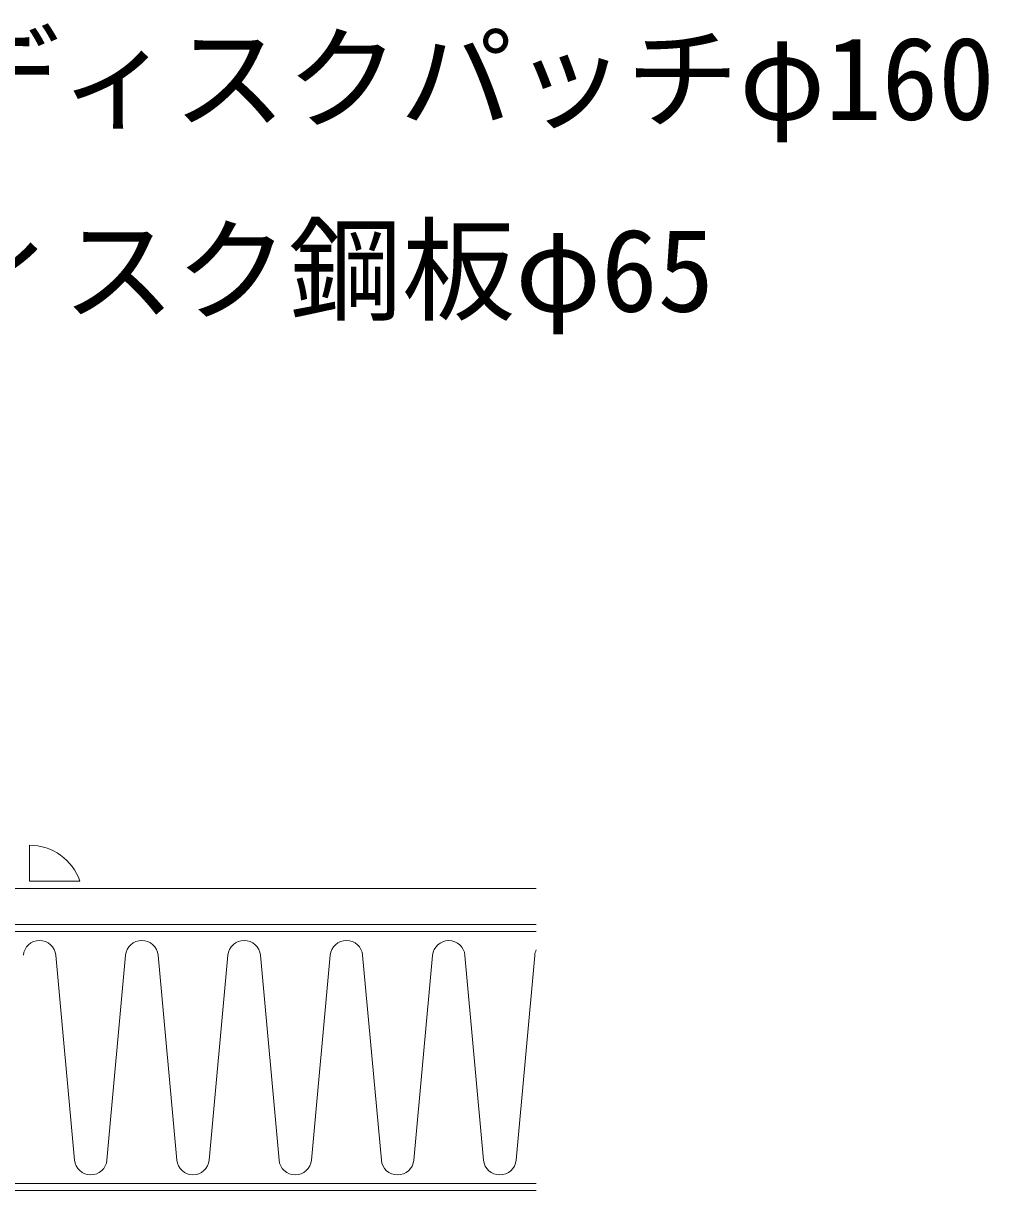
# Model space of a CAD drawing. Units: millimetres, scale not verified. Extents: x -840 to 840, y -594 to 594.
# Drawn here: x 558.2 to 692.4, y -198.5 to -36.2 of the extents above; entities that cross this region are included whole.
import ezdxf
from ezdxf.enums import TextEntityAlignment as Align

# ---------------------------------------------------------------- set-up
doc = ezdxf.new("R2010")
doc.units = ezdxf.units.MM
doc.header["$LTSCALE"] = 2
for name, color, linetype, lineweight in [('0-2_文字', 5, 'Continuous', 9), ('0-6_躯体', 7, 'Continuous', 9), ('0-9_断熱材', 4, 'Continuous', 9), ('0-C_IBリキッド', 7, 'Continuous', 9), ('0-D_IBｼｰﾄ', 7, 'Continuous', 9)]:
    doc.layers.add(name, color=color, linetype=linetype, lineweight=lineweight)
doc.styles.add('ＭＳ ゴシック', font='')
doc.styles.get('ＭＳ ゴシック').set_extended_font_data('MS Gothic')

msp = doc.modelspace()

# ---------------------------------------------------------------- linework, layer by layer
at = {"layer": '0-6_躯体'}
msp.add_line((-330.515, -198.454), (629.485, -198.454), dxfattribs=at)
at = {"layer": '0-9_断熱材'}
for p, q in [((562.714, -165.73), (565.315, -194.199)), ((572.423, -165.741), (569.822, -194.21)), ((576.93, -165.741), (579.53, -194.21)), ((586.638, -165.741), (584.037, -194.21)), ((591.145, -165.741), (593.745, -194.21)), ((600.852, -165.741), (598.252, -194.21)), ((605.359, -165.741), (607.96, -194.21)), ((615.068, -165.751), (612.468, -194.22)), ((619.575, -165.751), (622.175, -194.22)), ((629.283, -165.751), (626.682, -194.22))]:
    msp.add_line(p, q, dxfattribs=at)
at = {"layer": '0-9_断熱材', "color": 7}
msp.add_lwpolyline([(629.485, -197.454), (-330.515, -197.454), (-330.515, -162.454), (629.485, -162.454)], dxfattribs=at)
at = {"layer": '0-9_断熱材'}
for centre, start, end in [((560.461, -165.942), 5.35135, 174.64865), ((574.676, -165.952), 5.35135, 174.64865), ((588.891, -165.952), 5.35135, 174.64865), ((603.106, -165.952), 5.35135, 174.64865), ((617.322, -165.962), 5.35135, 174.64865), ((631.536, -165.962), 154.99221, 174.64865), ((567.569, -193.998), 185.35135, 354.64865), ((581.784, -193.998), 185.35135, 354.64865), ((595.999, -193.998), 185.35135, 354.64865), ((610.214, -194.009), 185.35135, 354.64865), ((624.429, -194.009), 185.35135, 354.64865)]:
    msp.add_arc(centre, 2.263, start, end, dxfattribs=at)
at = {"layer": '0-C_IBリキッド'}
for p, q in [((559.074, -155.454), (559.074, -150.454)), ((566.074, -155.454), (559.074, -155.454))]:
    msp.add_line(p, q, dxfattribs=at)
msp.add_arc((559.074, -157.854), 7.4, 18.92464, 90, dxfattribs=at)
at = {"layer": '0-D_IBｼｰﾄ'}
for p, q in [((-222.418, -156.454), (629.485, -156.454)), ((-223.758, -161.454), (629.485, -161.454))]:
    msp.add_line(p, q, dxfattribs=at)

# ---------------------------------------------------------------- texts
at = {"layer": '0-2_文字', "color": 7, "style": 'ＭＳ ゴシック'}
for s, p in [('IBディスクパッチφ160', (531.821, -53.09)), ('IBディスク鋼板φ65', (516.424, -79.759))]:
    msp.add_text(s, height=11.54, dxfattribs=at).set_placement(p, align=Align.BOTTOM_LEFT)

doc.saveas('drawing.dxf')
